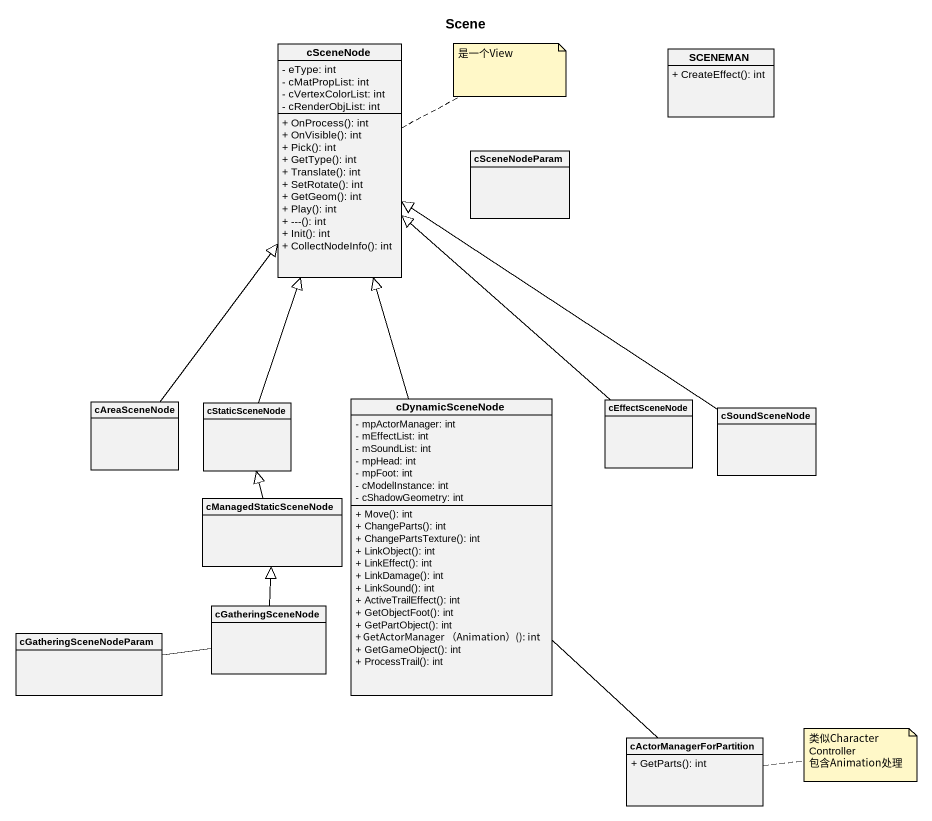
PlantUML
@startuml
title Scene
hide circle
hide empty members
skinparam classAttributeIconSize 0
class cSceneNode {
  - eType: int
  - cMatPropList: int
  - cVertexColorList: int
  - cRenderObjList: int
  + OnProcess(): int
  + OnVisible(): int
  + Pick(): int
  + GetType(): int
  + Translate(): int
  + SetRotate(): int
  + GetGeom(): int
  + Play(): int
  + ---(): int
  + Init(): int
  + CollectNodeInfo(): int
}
class SCENEMAN {
  + CreateEffect(): int
}
class cSceneNodeParam
class cAreaSceneNode
class cStaticSceneNode
class cDynamicSceneNode {
  - mpActorManager: int
  - mEffectList: int
  - mSoundList: int
  - mpHead: int
  - mpFoot: int
  - cModelInstance: int
  - cShadowGeometry: int
  + Move(): int
  + ChangeParts(): int
  + ChangePartsTexture(): int
  + LinkObject(): int
  + LinkEffect(): int
  + LinkDamage(): int
  + LinkSound(): int
  + ActiveTrailEffect(): int
  + GetObjectFoot(): int
  + GetPartObject(): int
  + GetActorManager （Animation）(): int
  + GetGameObject(): int
  + ProcessTrail(): int
}
class cEffectSceneNode
class cSoundSceneNode
class cManagedStaticSceneNode
class cGatheringSceneNode
class cGatheringSceneNodeParam
class cActorManagerForPartition {
  + GetParts(): int
}
cAreaSceneNode -up-|> cSceneNode
cStaticSceneNode -up-|> cSceneNode
cDynamicSceneNode -up-|> cSceneNode
cDynamicSceneNode -- cActorManagerForPartition
cEffectSceneNode -up-|> cSceneNode
cSoundSceneNode -up-|> cSceneNode
cManagedStaticSceneNode -up-|> cStaticSceneNode
cGatheringSceneNode -up-|> cManagedStaticSceneNode
cGatheringSceneNodeParam -right- cGatheringSceneNode
note right of cSceneNode : 是一个View
note right of cActorManagerForPartition
  类似CharacterController
  包含Animation处理
end note
@enduml
